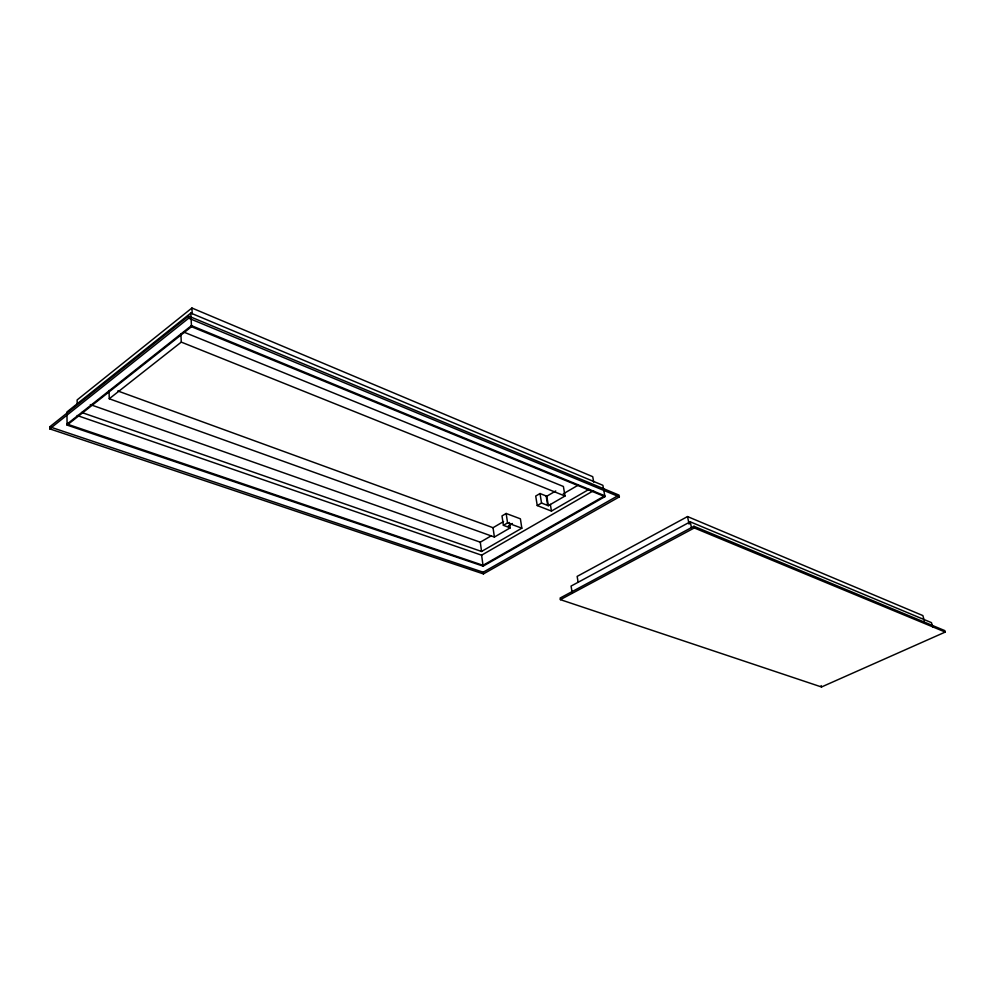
<?xml version="1.0" encoding="UTF-8"?>
<svg xmlns="http://www.w3.org/2000/svg" width="995" height="995" viewBox="0 0 995 995"><rect width="100%" height="100%" fill="white"/><g stroke="black" fill="none" stroke-linecap="round" stroke-linejoin="round"><path stroke-width="1.49" d="M593.704 482.127L592.734 476.68L191.911 308.015L77.125 399.928L77.187 404.057M190.791 313.077L66.939 411.967L67.088 425.089L483.135 566.155L604.935 496.654L602.883 485.311L190.791 313.077L191.513 326.696L67.088 425.089M49.75 426.83L188.577 316.074L619.027 495.112L619.35 496.866L483.433 573.916L49.762 428.87L49.75 426.83L483.197 572.224L617.684 495.871M49.762 428.87L188.689 318.201L188.577 316.074M509.415 522.487L510.224 527.847L494.391 537.051L109.251 398.771L181.277 342.106L180.866 333.661M81.677 412.465L481.568 551.466L521.828 528.183L520.397 518.818L506.156 513.47L502.002 515.92L503.395 525.335L510.224 527.847M555.732 490.97L546.79 496.219L540.011 493.532L535.72 496.057L537.238 505.56L551.441 511.082L589.065 489.329M117.733 390.948L493.035 527.711L503.557 521.542M503.395 525.335L507.562 522.897L521.828 528.183M537.238 505.56L541.541 503.047L548.332 505.696L564.998 496.02L563.394 486.48L183.602 332.007M90.321 404.592L480.274 542.2L490.97 535.969M508.358 525.833L512.375 523.494M563.282 493.831L578.008 485.262M77.2 415.512L481.605 555.185L593.555 490.684M924.293 620.818L922.875 615.582L687.533 516.567L577.15 576.391L578.132 582.262M932.663 626.937L931.482 622.646L690.256 521.828L571.068 586.08L572.212 592.983M693.938 526.268L560.135 598.032L560.396 599.649L821.497 686.985L945.25 632.061L944.852 630.631L693.938 526.268L694.286 527.947L945.25 632.061M560.396 599.649L694.286 527.947M181.277 342.106L564.998 496.02M191.513 326.696L604.935 496.654M188.689 318.201L619.35 496.866M821.161 685.592L821.497 686.985M690.256 521.828L691.425 527.537M687.533 516.567L689.087 524.129M550.334 504.328L551.441 511.082M546.79 496.219L548.332 505.696M546.168 495.97L547.71 505.46M540.011 493.532L541.541 503.047M506.156 513.47L507.562 522.897M493.035 527.711L494.391 537.051M480.274 542.2L481.568 551.466M481.605 555.185L483.135 566.155M483.197 572.224L483.433 573.916M191.911 308.015L192.209 313.711M109.04 390.513L109.251 398.771M191.45 325.639L67.075 424.069L483.023 565.309L604.773 495.784L191.45 325.639"/></g></svg>
